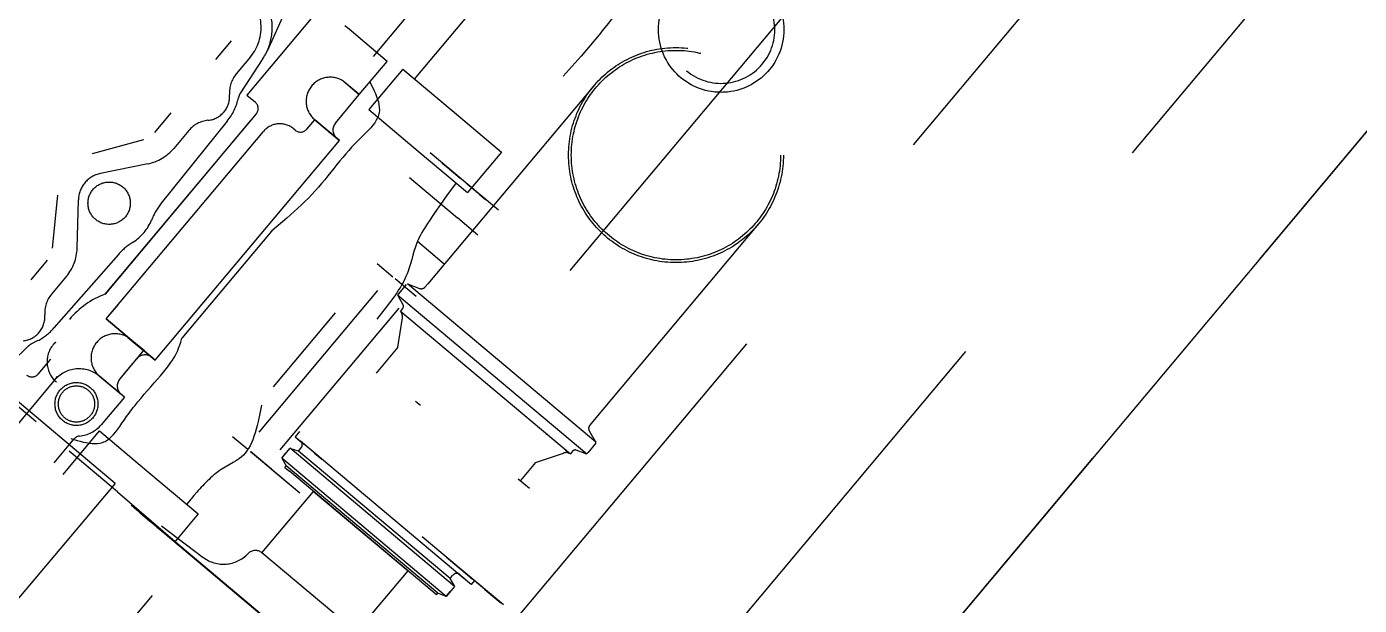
# Model space of a CAD drawing. Header units: millimetres. Extents: x 834140250 to 834644390, y 817877047 to 817987022.
# Drawn here: x 834540721 to 834541364, y 817954255 to 817954534 of the extents above; entities that cross this region are included whole.
import ezdxf

# ---------------------------------------------------------------- set-up
doc = ezdxf.new("R2010")
doc.units = ezdxf.units.MM
doc.header["$LTSCALE"] = 1000
doc.header["$MEASUREMENT"] = 0
doc.linetypes.add('3B52X-MAGP-P-L000_XB$0$HIDDEN', pattern=[0.375, 0.25, -0.125])
doc.layers.add('3B52X-MAGP-P-L000_XB$0$VPA500_Equipment', color=9, linetype='Continuous')
doc.layers.add('3B52X-MAGP-P-L000_XB$0$VPA500_Plinth', color=7, linetype='Continuous')

# ---------------------------------------------------------------- blocks, each defined once
blk = doc.blocks.new('GFA_GF')
at = {"layer": '3B52X-MAGP-P-L000_XB$0$VPA500_Equipment', "color": 253, "linetype": '3B52X-MAGP-P-L000_XB$0$HIDDEN'}
for p, q in [((-5815.69, 25880.71), (-7422.65, 23965.61)), ((-6162.35, 25597.21), (-7486.48, 24019.17)), ((-6356.05, 25503.18), (-6488.56, 25345.26)), ((-6583.36, 25448.4), (-6556.51, 25480.39)), ((-6608.47, 25472.65), (-6644.45, 25429.78)), ((-6608.47, 25472.65), (-6644.45, 25429.78)), ((-6625.72, 25470.51), (-6634.66, 25450.96)), ((-6533.39, 25473.64), (-6563.75, 25437.42)), ((-6595.13, 25461.46), (-6597.2, 25463.19)), ((-6576.71, 25446), (-6595.13, 25461.46)), ((-6659.39, 25446.9), (-6651.85, 25455.88)), ((-6642.67, 25448.17), (-6649.54, 25439.99)), ((-6636.67, 25447.32), (-6647.48, 25430.84)), ((-6590.17, 25429.96), (-6576.71, 25446)), ((-6569.21, 25442.28), (-6585.6, 25422.75)), ((-6569.21, 25442.28), (-6545.39, 25422.29)), ((-6598.02, 25436.55), (-6590.17, 25429.96)), ((-6590.49, 25430.23), (-6597.95, 25436.49)), ((-6596.2, 25435.03), (-6597.95, 25436.49)), ((-6590.17, 25429.96), (-6596.2, 25435.03)), ((-6477.13, 25434.14), (-6557.08, 25338.86)), ((-6644.45, 25429.78), (-6642.68, 25428.29)), ((-6644.45, 25429.78), (-6640.32, 25426.31)), ((-6644.45, 25429.78), (-6640.32, 25426.31)), ((-6601.69, 25416.23), (-6590.17, 25429.96)), ((-6712.77, 25333.84), (-6639.83, 25420.76)), ((-6688.89, 25411.73), (-6680.96, 25421.19)), ((-6642.63, 25417.43), (-6639.83, 25420.76)), ((-6585.6, 25422.75), (-6561.78, 25402.76)), ((-6545.39, 25422.29), (-6521.57, 25402.31)), ((-6642.63, 25417.43), (-6712.77, 25333.84)), ((-6712.26, 25321.87), (-6636.44, 25412.23)), ((-6653.88, 25417.18), (-6685.69, 25377.63)), ((-6672.44, 25412.69), (-6679.72, 25404.03)), ((-6621.84, 25413.51), (-6621.04, 25412.84)), ((-6621.84, 25413.51), (-6621.04, 25412.84)), ((-6615.49, 25413.33), (-6611.7, 25417.85)), ((-6599.79, 25407.86), (-6611.7, 25417.85)), ((-6611.7, 25417.85), (-6599.79, 25407.86)), ((-6611.7, 25417.85), (-6601.06, 25408.93)), ((-6605.03, 25412.26), (-6602.01, 25409.72)), ((-6694.28, 25408.26), (-6718.99, 25401.38)), ((-6688.6, 25302.02), (-6599.79, 25407.86)), ((-6599.79, 25407.86), (-6602.01, 25409.72)), ((-6599.79, 25407.86), (-6601.06, 25408.93)), ((-6561.78, 25402.76), (-6537.96, 25382.77)), ((-6532.86, 25382.43), (-6556.04, 25401.88)), ((-6521.57, 25402.31), (-6537.96, 25382.77)), ((-6692.15, 25396.62), (-6715.05, 25391.95)), ((-6566.04, 25389.97), (-6542.85, 25370.52)), ((-6738.11, 25356.02), (-6735.63, 25381.55)), ((-6523.07, 25374.22), (-6532.86, 25382.43)), ((-6532.34, 25381.99), (-6529.35, 25379.49)), ((-6726.28, 25355.95), (-6725.66, 25379.31)), ((-6533.07, 25362.31), (-6542.85, 25370.52)), ((-6397.73, 25367.52), (-6477.68, 25272.24)), ((-6632.36, 25364.3), (-6675.8, 25312.53)), ((-6549.18, 25348.29), (-6562.17, 25359.19)), ((-6748.53, 25340.66), (-6740.59, 25350.12)), ((-6706.42, 25352.92), (-6737.51, 25317.51)), ((-6581.64, 25348.52), (-6574.08, 25342.18)), ((-6731.42, 25342.42), (-6738.69, 25333.75)), ((-6581.34, 25335.55), (-6638.63, 25267.27)), ((-6562.73, 25332.65), (-6572.89, 25341.18)), ((-6567.56, 25338.47), (-6571.33, 25333.98)), ((-6476.12, 25262.49), (-6566.96, 25338.71)), ((-6566.96, 25338.71), (-6561.13, 25336.59)), ((-6557.08, 25338.86), (-6558.37, 25337.32)), ((-6712.26, 25321.87), (-6706.58, 25328.64)), ((-6571.8, 25333.42), (-6480.49, 25256.8)), ((-6571.43, 25332.79), (-6569.12, 25328.79)), ((-6631.62, 25289.22), (-6601.74, 25324.83)), ((-6571.17, 25327.02), (-6628.47, 25258.74)), ((-6571.52, 25308.33), (-6569.42, 25322.41)), ((-6569.29, 25326.89), (-6570.32, 25325.67)), ((-6569.9, 25324.96), (-6570.32, 25325.67)), ((-6570.32, 25325.67), (-6569.9, 25324.96)), ((-6570.32, 25325.67), (-6488.38, 25256.92)), ((-6688.6, 25302.02), (-6712.26, 25321.87)), ((-6712.26, 25321.87), (-6688.6, 25302.02)), ((-6700.51, 25312.01), (-6712.26, 25321.87)), ((-6745.21, 25311.42), (-6748.55, 25309.66)), ((-6694.29, 25306.52), (-6701.79, 25312.82)), ((-6700, 25311.32), (-6701.79, 25312.82)), ((-6700.51, 25312.01), (-6690.18, 25303.35)), ((-6693.84, 25306.42), (-6699.87, 25311.48)), ((-6766.24, 25292.83), (-6750.17, 25308.47)), ((-6705.75, 25292.87), (-6697.48, 25302.71)), ((-6704.25, 25294.65), (-6694.29, 25306.52)), ((-6693.84, 25306.42), (-6690.82, 25303.89)), ((-6688.6, 25302.02), (-6690.82, 25303.89)), ((-6571.52, 25308.33), (-6582.05, 25295.78)), ((-6745.1, 25295.31), (-6739.05, 25302.52)), ((-6745.1, 25295.31), (-6739.05, 25302.52)), ((-6746.03, 25272.28), (-6769.85, 25292.26)), ((-6708, 25242.64), (-6764.54, 25290.08)), ((-6737.32, 25292.21), (-6756.76, 25268.84)), ((-6715.43, 25294.23), (-6705.11, 25285.57)), ((-6703.52, 25284.23), (-6715.38, 25294.18)), ((-6703.52, 25284.23), (-6714.71, 25270.9)), ((-6703.52, 25284.23), (-6714.71, 25270.9)), ((-6705.74, 25286.1), (-6708.76, 25288.63)), ((-6703.52, 25284.23), (-6705.74, 25286.1)), ((-6563.04, 25282.31), (-6560.72, 25280.36)), ((-6477.68, 25272.24), (-6478.97, 25270.7)), ((-6733.11, 25246.96), (-6715.52, 25267.92)), ((-6715.52, 25267.92), (-6691.7, 25247.93)), ((-6651.39, 25265.27), (-6644.02, 25259.08)), ((-6618.98, 25267.62), (-6621.11, 25265.08)), ((-6621.11, 25265.08), (-6617.63, 25262.16)), ((-6500, 25266.3), (-6499.38, 25266.15)), ((-6476.12, 25262.49), (-6479.22, 25267.86)), ((-6737.39, 25252.58), (-6727.78, 25264.02)), ((-6706.76, 25238.57), (-6730.14, 25258.18)), ((-6632.55, 25249.44), (-6642.71, 25257.97)), ((-6642.71, 25257.97), (-6629.06, 25246.52)), ((-6627.61, 25254.79), (-6623.71, 25259.44)), ((-6619.51, 25258.19), (-6623.71, 25259.44)), ((-6544.19, 25192.97), (-6623.59, 25259.6)), ((-6619.79, 25263.97), (-6616.94, 25261.58)), ((-6619.51, 25258.19), (-6618.41, 25259.51)), ((-6546.36, 25196.74), (-6619.51, 25258.11)), ((-6541.72, 25198.46), (-6618.62, 25262.99)), ((-6490.92, 25258.68), (-6490.17, 25258.42)), ((-6490.19, 25258.07), (-6489.43, 25257.8)), ((-6487.35, 25258.14), (-6488.38, 25256.92)), ((-6481.17, 25257.05), (-6485.51, 25258.63)), ((-6476.25, 25261.85), (-6480.02, 25257.36)), ((-6627.62, 25254.79), (-6625.71, 25257.07)), ((-6548.23, 25188.17), (-6627.62, 25254.79)), ((-6627.62, 25254.79), (-6625.45, 25251.03)), ((-6611.79, 25257.26), (-6608.29, 25254.32)), ((-6505.25, 25252.72), (-6512.5, 25244.08)), ((-6505.25, 25252.72), (-6491.75, 25257.23)), ((-6489.15, 25257.2), (-6488.38, 25256.92)), ((-6691.7, 25247.93), (-6667.88, 25227.94)), ((-6632.55, 25249.44), (-6618.9, 25237.99)), ((-6629.06, 25246.52), (-6618.9, 25237.99)), ((-6626.07, 25250.3), (-6625.45, 25251.03)), ((-6626.07, 25250.3), (-6623.88, 25248.46)), ((-6552.31, 25189.66), (-6625.45, 25251.03)), ((-6555.11, 25190.75), (-6623.88, 25248.46)), ((-6513.48, 25244.85), (-6508.06, 25240.31)), ((-6708, 25242.64), (-6756.11, 25185.31)), ((-6706.76, 25238.57), (-6662.82, 25200.68)), ((-6637.16, 25209.15), (-6612.32, 25238.75)), ((-6612.32, 25238.75), (-6566.68, 25200.46)), ((-6700.2, 25232.05), (-6697.42, 25229.72)), ((-6700.04, 25231.91), (-6700.19, 25232.04)), ((-6696.58, 25229.01), (-6700.04, 25231.91)), ((-6696.13, 25228.63), (-6697.42, 25229.72)), ((-6696.58, 25229.01), (-6695.02, 25227.7)), ((-6696.28, 25228.76), (-6690.65, 25224.03)), ((-6696.13, 25228.63), (-6691.34, 25224.61)), ((-6695.56, 25228.15), (-6691.37, 25224.64)), ((-6687.2, 25221.14), (-6695.02, 25227.7)), ((-6667.88, 25227.94), (-6679.14, 25214.52)), ((-6692.24, 25225.36), (-6691.34, 25224.61)), ((-6691.11, 25224.42), (-6691.47, 25224.72)), ((-6691.34, 25224.61), (-6690.09, 25223.57)), ((-6690.09, 25223.57), (-6684.57, 25218.93)), ((-6690.07, 25223.54), (-6568.16, 25121.25)), ((-6689.98, 25223.61), (-6687.97, 25221.92)), ((-6568.1, 25121.35), (-6689.98, 25223.61)), ((-6570.12, 25123.04), (-6687.97, 25221.92)), ((-6687.76, 25221.61), (-6682.13, 25216.89)), ((-6687.35, 25221.27), (-6685.94, 25220.08)), ((-6686.77, 25220.78), (-6687.2, 25221.14)), ((-6687.04, 25221.01), (-6682.85, 25217.49)), ((-6684.4, 25218.79), (-6685.94, 25220.08)), ((-6685.67, 25222.13), (-6665.54, 25206.96)), ((-6682.22, 25216.96), (-6684.57, 25218.93)), ((-6678.46, 25213.81), (-6684.4, 25218.79)), ((-6682.73, 25217.39), (-6677.1, 25212.67)), ((-6682.22, 25216.96), (-6649.1, 25189.17)), ((-6682.01, 25216.78), (-6677.82, 25213.27)), ((-6678.46, 25213.81), (-6675.97, 25211.71)), ((-6521.84, 25185.03), (-6559.82, 25216.9)), ((-6657.83, 25196.5), (-6675.97, 25211.71)), ((-6591.52, 25170.85), (-6637.16, 25209.15)), ((-6548.18, 25207.13), (-6540.97, 25201.09)), ((-6591.52, 25170.85), (-6566.68, 25200.46)), ((-6536.23, 25193.86), (-6543.4, 25199.87)), ((-6541.35, 25201.4), (-6535.54, 25196.53)), ((-6520.64, 25184.02), (-6540.97, 25201.09)), ((-6657.83, 25196.5), (-6656.14, 25195.08)), ((-6651.7, 25191.35), (-6656.14, 25195.08)), ((-6546.33, 25196.81), (-6545.2, 25198.16)), ((-6544.06, 25192.86), (-6546.33, 25196.81)), ((-6536.84, 25194.37), (-6542.7, 25199.29)), ((-6534.63, 25195.76), (-6536.23, 25193.86)), ((-6535.96, 25194.17), (-6536.23, 25193.86)), ((-6534.63, 25195.76), (-6523.92, 25186.78)), ((-6732.19, 25138.24), (-6689.96, 25188.57)), ((-6649.31, 25189.35), (-6651.7, 25191.35)), ((-6651.31, 25191.03), (-6645.69, 25186.3)), ((-6650.59, 25190.42), (-6646.41, 25186.91)), ((-6642.99, 25184.04), (-6649.31, 25189.35)), ((-6647.14, 25187.53), (-6649.1, 25189.17)), ((-6647.14, 25187.53), (-6642.09, 25183.28)), ((-6552.93, 25188.92), (-6555.11, 25190.75)), ((-6552.93, 25188.92), (-6552.31, 25189.66)), ((-6548.23, 25188.17), (-6552.31, 25189.66)), ((-6548.23, 25188.17), (-6546.31, 25190.45)), ((-6548.09, 25188.06), (-6544.06, 25192.86)), ((-6529.57, 25191.52), (-6521.84, 25185.03)), ((-6642.99, 25184.04), (-6640.44, 25181.9))]:
    blk.add_line(p, q, dxfattribs=at)
blk.add_lwpolyline([(-8191.69, 24480.36), (-6520.45, 26472.07), (-5754.4, 25829.28), (-7425.65, 23837.57)], close=True, dxfattribs=at)
for points in [[(-6429.49, 25521.7), (-6433.78, 25516.23), (-6437.76, 25510.97), (-6441.6, 25505.65), (-6445.46, 25500.06), (-6449.39, 25494.22), (-6457.5, 25482.02), (-6461.69, 25475.88), (-6463.8, 25472.87), (-6465.92, 25469.91), (-6468.06, 25467.03), (-6470.2, 25464.22), (-6472.35, 25461.48), (-6474.5, 25458.8), (-6478.83, 25453.6), (-6483.18, 25448.58), (-6487.54, 25443.68), (-6491.9, 25438.83)], [(-6585.12, 25435.98), (-6583.72, 25433.23), (-6583.05, 25431.86), (-6582.44, 25430.49), (-6581.88, 25429.14), (-6581.4, 25427.79), (-6581, 25426.45), (-6580.71, 25425.13), (-6580.55, 25423.83), (-6580.51, 25422.54), (-6580.63, 25421.27), (-6580.75, 25420.65), (-6580.91, 25420.03), (-6581.12, 25419.42), (-6581.37, 25418.81), (-6581.99, 25417.6), (-6582.76, 25416.4), (-6583.67, 25415.2), (-6584.69, 25414), (-6585.82, 25412.77), (-6587.03, 25411.52), (-6588.32, 25410.24), (-6589.66, 25408.92), (-6591.04, 25407.55), (-6592.45, 25406.12), (-6593.87, 25404.62), (-6595.29, 25403.06), (-6596.7, 25401.42), (-6598.12, 25399.74), (-6599.54, 25398.01), (-6600.97, 25396.24), (-6602.41, 25394.44), (-6603.87, 25392.62), (-6605.34, 25390.8), (-6606.84, 25388.97), (-6608.36, 25387.16), (-6609.91, 25385.36), (-6611.49, 25383.59), (-6613.11, 25381.85), (-6614.76, 25380.15), (-6616.43, 25378.48), (-6618.14, 25376.83), (-6621.61, 25373.61), (-6625.16, 25370.47), (-6632.36, 25364.3)], [(-6532.54, 25382.16), (-6532.7, 25382.29), (-6532.84, 25382.41), (-6533.06, 25382.59), (-6533.2, 25382.71), (-6533.37, 25382.86), (-6533.58, 25383.03), (-6533.81, 25383.23), (-6534.09, 25383.46), (-6534.4, 25383.72), (-6534.74, 25384), (-6535.11, 25384.32), (-6535.5, 25384.65), (-6535.92, 25385), (-6536.36, 25385.37), (-6536.82, 25385.75), (-6537.78, 25386.55), (-6538.77, 25387.39), (-6539.78, 25388.23), (-6540.79, 25389.08), (-6541.8, 25389.93), (-6542.8, 25390.77), (-6543.77, 25391.59), (-6544.72, 25392.38), (-6545.62, 25393.13), (-6546.47, 25393.85), (-6547.27, 25394.52), (-6547.99, 25395.12), (-6548.64, 25395.67), (-6549.2, 25396.14), (-6549.67, 25396.53), (-6550.03, 25396.84), (-6550.29, 25397.05), (-6550.44, 25397.18), (-6550.39, 25397.14), (-6550.19, 25396.97), (-6549.87, 25396.7), (-6549.43, 25396.33), (-6549.17, 25396.11), (-6548.88, 25395.87), (-6548.57, 25395.61), (-6548.23, 25395.33), (-6547.87, 25395.02), (-6547.48, 25394.7), (-6547.07, 25394.35), (-6546.63, 25393.99), (-6545.71, 25393.21), (-6544.72, 25392.38), (-6543.68, 25391.51), (-6541.52, 25389.7)], [(-6543.52, 25387.44), (-6548.07, 25381.12), (-6550.98, 25377.04), (-6553.7, 25373.16), (-6554.97, 25371.31), (-6556.16, 25369.55), (-6557.26, 25367.87), (-6558.28, 25366.3), (-6559.18, 25364.83), (-6559.98, 25363.47), (-6560.68, 25362.22), (-6561.28, 25361.07), (-6561.81, 25359.99), (-6562.26, 25358.97), (-6562.65, 25358.01), (-6562.99, 25357.08), (-6563.3, 25356.18), (-6563.82, 25354.39), (-6564.32, 25352.53), (-6564.86, 25350.53), (-6565.49, 25348.37), (-6566.25, 25346.06), (-6566.68, 25344.87), (-6567.16, 25343.64), (-6567.69, 25342.39), (-6568.28, 25341.12), (-6568.92, 25339.82), (-6569.62, 25338.5), (-6570.39, 25337.17), (-6571.22, 25335.82), (-6572.11, 25334.46), (-6573.05, 25333.08), (-6575.06, 25330.3), (-6577.19, 25327.48), (-6579.42, 25324.64), (-6581.7, 25321.78)], [(-6729.27, 25264.19), (-6726.29, 25263.32), (-6724.81, 25262.92), (-6723.35, 25262.56), (-6721.91, 25262.26), (-6720.49, 25262.02), (-6719.11, 25261.87), (-6717.76, 25261.81), (-6716.45, 25261.86), (-6715.19, 25262.04), (-6713.98, 25262.35), (-6713.4, 25262.57), (-6712.83, 25262.82), (-6712.27, 25263.11), (-6711.73, 25263.45), (-6710.69, 25264.23), (-6709.67, 25265.16), (-6708.68, 25266.22), (-6707.7, 25267.4), (-6706.71, 25268.7), (-6705.7, 25270.1), (-6704.66, 25271.59), (-6703.58, 25273.16), (-6702.43, 25274.8), (-6701.21, 25276.5), (-6700.57, 25277.38), (-6699.9, 25278.26), (-6699.21, 25279.15), (-6698.5, 25280.05), (-6697.02, 25281.87), (-6695.48, 25283.71), (-6693.9, 25285.55), (-6692.3, 25287.4), (-6690.7, 25289.22), (-6689.12, 25291.02), (-6687.58, 25292.79), (-6686.11, 25294.5), (-6684.71, 25296.16), (-6683.42, 25297.75), (-6682.25, 25299.26), (-6681.21, 25300.69), (-6680.31, 25302.03), (-6679.52, 25303.29), (-6678.84, 25304.49), (-6678.25, 25305.63), (-6677.75, 25306.71), (-6677.32, 25307.75), (-6676.62, 25309.72), (-6676.32, 25310.67), (-6675.8, 25312.53)], [(-6637.41, 25280.32), (-6638.2, 25276.32), (-6639.03, 25272.42), (-6639.48, 25270.53), (-6639.94, 25268.69), (-6640.44, 25266.91), (-6640.98, 25265.22), (-6641.55, 25263.61), (-6642.17, 25262.09), (-6642.84, 25260.69), (-6643.57, 25259.4), (-6643.96, 25258.81), (-6644.36, 25258.25), (-6645.2, 25257.21), (-6646.09, 25256.27), (-6647.01, 25255.43), (-6647.97, 25254.66), (-6648.95, 25253.97), (-6649.95, 25253.33), (-6650.96, 25252.72), (-6654.94, 25250.47), (-6656.82, 25249.28), (-6657.71, 25248.66), (-6658.59, 25248.01), (-6659.44, 25247.35), (-6660.28, 25246.66), (-6661.09, 25245.97), (-6661.89, 25245.25), (-6662.68, 25244.53), (-6663.45, 25243.79), (-6664.21, 25243.04), (-6664.96, 25242.27), (-6665.69, 25241.5), (-6666.43, 25240.72), (-6667.15, 25239.93), (-6667.86, 25239.14), (-6668.57, 25238.34), (-6669.98, 25236.72), (-6670.67, 25235.9), (-6672.06, 25234.26), (-6673.44, 25232.61)]]:
    blk.add_lwpolyline(points, dxfattribs=at)
for centre, radius in [((-6415.64, 25461.31), 30.24), ((-6437.43, 25400.83), 51.82), ((-6437.43, 25400.83), 51.82), ((-6437.43, 25400.83), 50.48), ((-6710.85, 25377.65), 10.21), ((-6726.62, 25280.89), 10.36), ((-6726.62, 25280.89), 8.75)]:
    blk.add_circle(centre, radius, dxfattribs=at)
for centre, radius, start, end in [((-6659.54, 25462.33), 27.36, 326.72879, 69.48872), ((-6659.51, 25462.3), 21.97, 320.00001, 50.07278), ((-6415.66, 25461.32), 25.91, 320, 50), ((-6415.66, 25461.32), 25.91, 230, 320), ((-6638.9, 25431.06), 13.89, 140.00001, 184.32022), ((-6604.23, 25426.75), 11.61, 57.6612, 230), ((-6604.23, 25426.75), 11.61, 57.6612, 230), ((-6664.33, 25429.14), 11.61, 275.67987, 4.32017), ((-6675.03, 25434.2), 27.16, 321.18409, 347.80706), ((-6641.59, 25426.97), 7.05, 146.7288, 167.80707), ((-6642.85, 25423.29), 3.94, 320, 50), ((-6642.85, 25423.29), 3.94, 320, 50), ((-6661.81, 25403.77), 13.89, 95.67975, 140.00001), ((-6628.5, 25405.57), 10.36, 50, 140), ((-6618.51, 25415.86), 3.94, 230, 320), ((-6597.72, 25412.9), 5.18, 140.00001, 230.00001), ((-6597.72, 25412.9), 5.18, 140.00001, 230.00001), ((-6696.55, 25418.15), 21.97, 281.53675, 320.00001), ((-6712.39, 25378.95), 13.27, 101.53672, 178.46332), ((-6661.46, 25358.14), 31.09, 141.18411, 158.43496), ((-6710.85, 25377.65), 22, 301.56503, 338.43497), ((-6748.25, 25356.54), 21.97, 320.00001, 358.46331), ((-6683.05, 25332.41), 31.09, 121.56506, 138.72203), ((-6560.28, 25338.92), 2.49, 250.00004, 320), ((-6728.05, 25324.82), 13.89, 140.00001, 184.32023), ((-6698.28, 25294.99), 41.46, 110.45861, 140), ((-6570.54, 25333.31), 1.04, 139.99999, 209.99994), ((-6570.56, 25327.96), 1.66, 319.99999, 29.99994), ((-6753.47, 25322.9), 11.61, 275.6798, 4.32021), ((-6573.31, 25322.99), 3.94, 351.5131, 29.99999), ((-6757.91, 25335.43), 27.16, 297.8684, 318.72205), ((-6745.26, 25303.43), 7.05, 117.8218, 134.25138), ((-6727.96, 25301.22), 12.85, 140, 230), ((-6727.96, 25301.22), 12.85, 132.56299, 140), ((-6707.97, 25303.12), 11.61, 50, 230), ((-6707.97, 25303.12), 11.61, 50, 230), ((-6693.51, 25299.38), 5.18, 50, 140), ((-6693.51, 25299.38), 5.18, 50, 140), ((-6725.37, 25282.27), 15.55, 50, 140.25808), ((-6748.12, 25297.84), 3.94, 230, 320), ((-6748.12, 25297.84), 3.94, 230, 320), ((-6728, 25301.26), 11.09, 221.05387, 223.66076), ((-6701.78, 25289.54), 5.18, 140, 230), ((-6701.78, 25289.54), 5.18, 140, 230), ((-6726.62, 25280.89), 15.55, 275.46057, 320), ((-6726.62, 25280.89), 15.55, 275.46057, 320), ((-6477.07, 25269.1), 2.49, 140, 209.99996), ((-6724.77, 25261.49), 3.94, 95.46054, 140), ((-6724.77, 25261.49), 3.94, 95.46054, 140), ((-6620.11, 25261.37), 2.44, 311.90457, 18.56069), ((-6486.08, 25257.07), 1.66, 70.00004, 139.99999), ((-6477.05, 25262.52), 1.04, 319.99999, 29.99994), ((-6490.5, 25253.5), 3.94, 70, 108.4869), ((-6480.82, 25258.03), 1.04, 250.00004, 319.99999), ((-6655.71, 25219.99), 16.32, 233, 316.55124), ((-6640.31, 25205.4), 4.9, 50, 136.55124), ((-6543.21, 25196.93), 2.28, 55.87978, 147.02774)]:
    blk.add_arc(centre, radius, start, end, dxfattribs=at)
at = {"layer": '3B52X-MAGP-P-L000_XB$0$VPA500_Plinth', "color": 253}
blk.add_lwpolyline([(-8191.69, 24480.36), (-6520.45, 26472.07), (-5754.4, 25829.28), (-7425.65, 23837.57)], close=True, dxfattribs=at)

msp = doc.modelspace()

# ---------------------------------------------------------------- block references
msp.add_blockref('GFA_GF', (834547471.43, 817929071.1))

doc.saveas('drawing.dxf')
